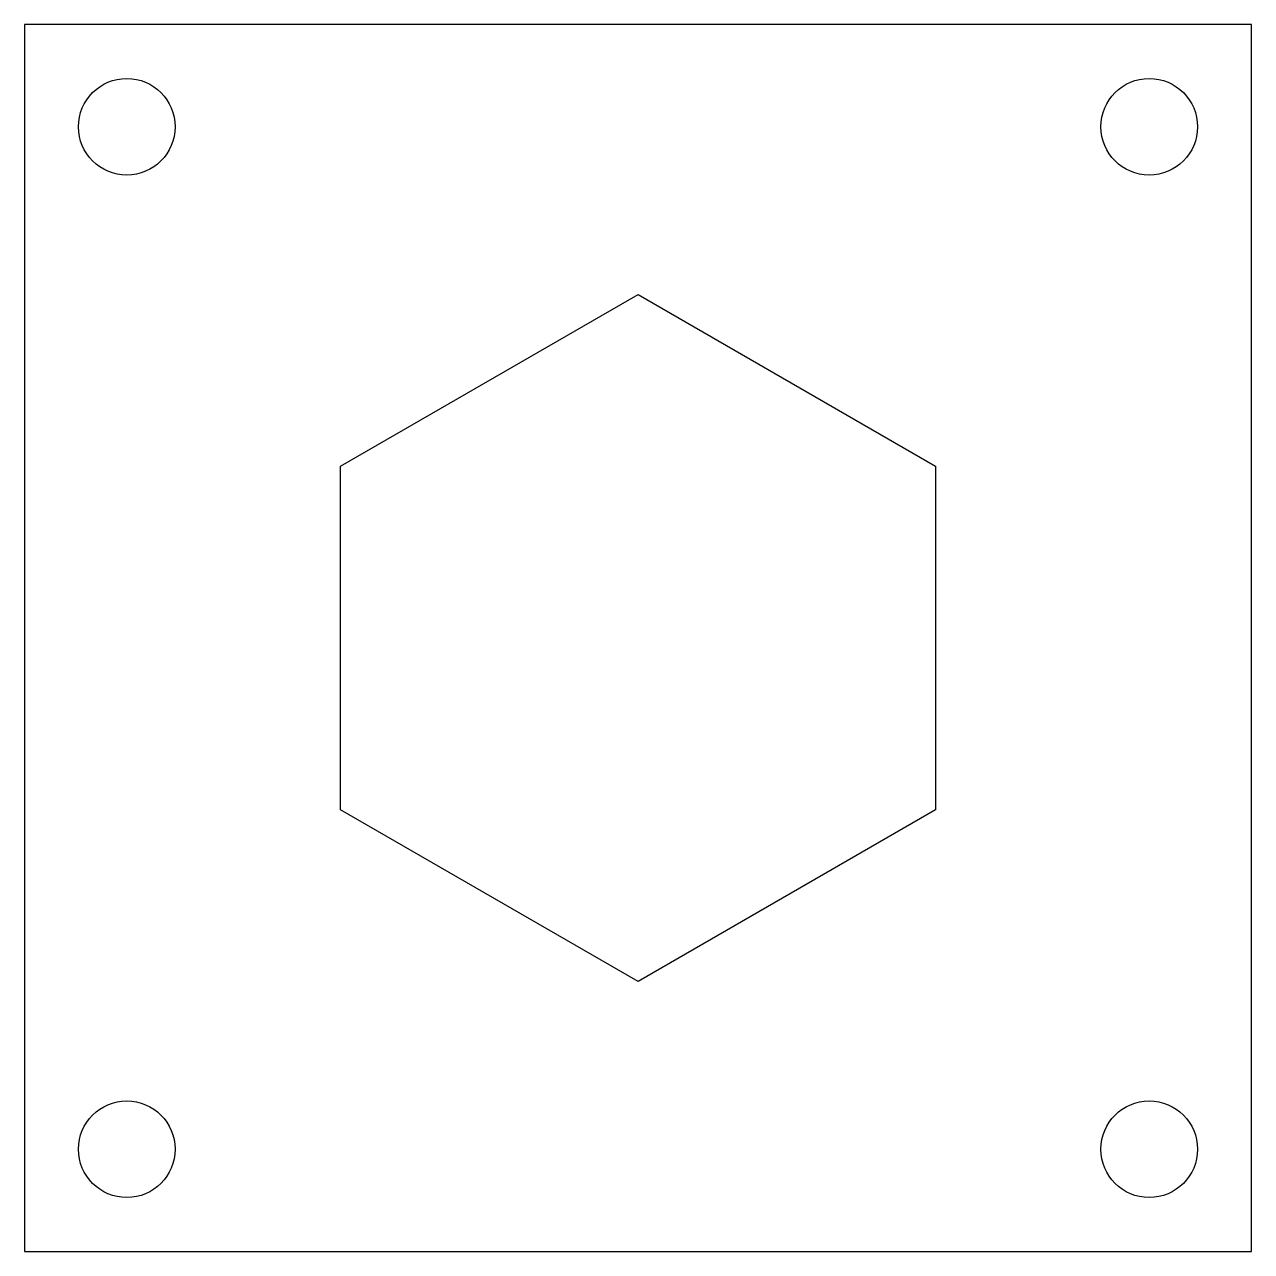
# Model space of a CAD drawing. Header units: millimetres. Extents: x -38.1 to 38.1, y -38.1 to 38.1.
import ezdxf

# ---------------------------------------------------------------- set-up
doc = ezdxf.new("R2010")
doc.units = ezdxf.units.MM
doc.layers.get('0').update_dxf_attribs({"linetype": 'CONTINUOUS'})

msp = doc.modelspace()

# ---------------------------------------------------------------- linework, layer by layer
for points in [[(-38.1, -38.1), (38.1, -38.1), (38.1, 38.1), (-38.1, 38.1)], [(-18.48, -10.669), (-18.48, 10.669), (0, 21.339), (18.48, 10.669), (18.48, -10.669), (0, -21.339)]]:
    msp.add_lwpolyline(points, close=True)
for centre in [(-31.75, 31.75), (31.75, 31.75), (-31.75, -31.75), (31.75, -31.75)]:
    msp.add_circle(centre, 3)

doc.saveas('drawing.dxf')
